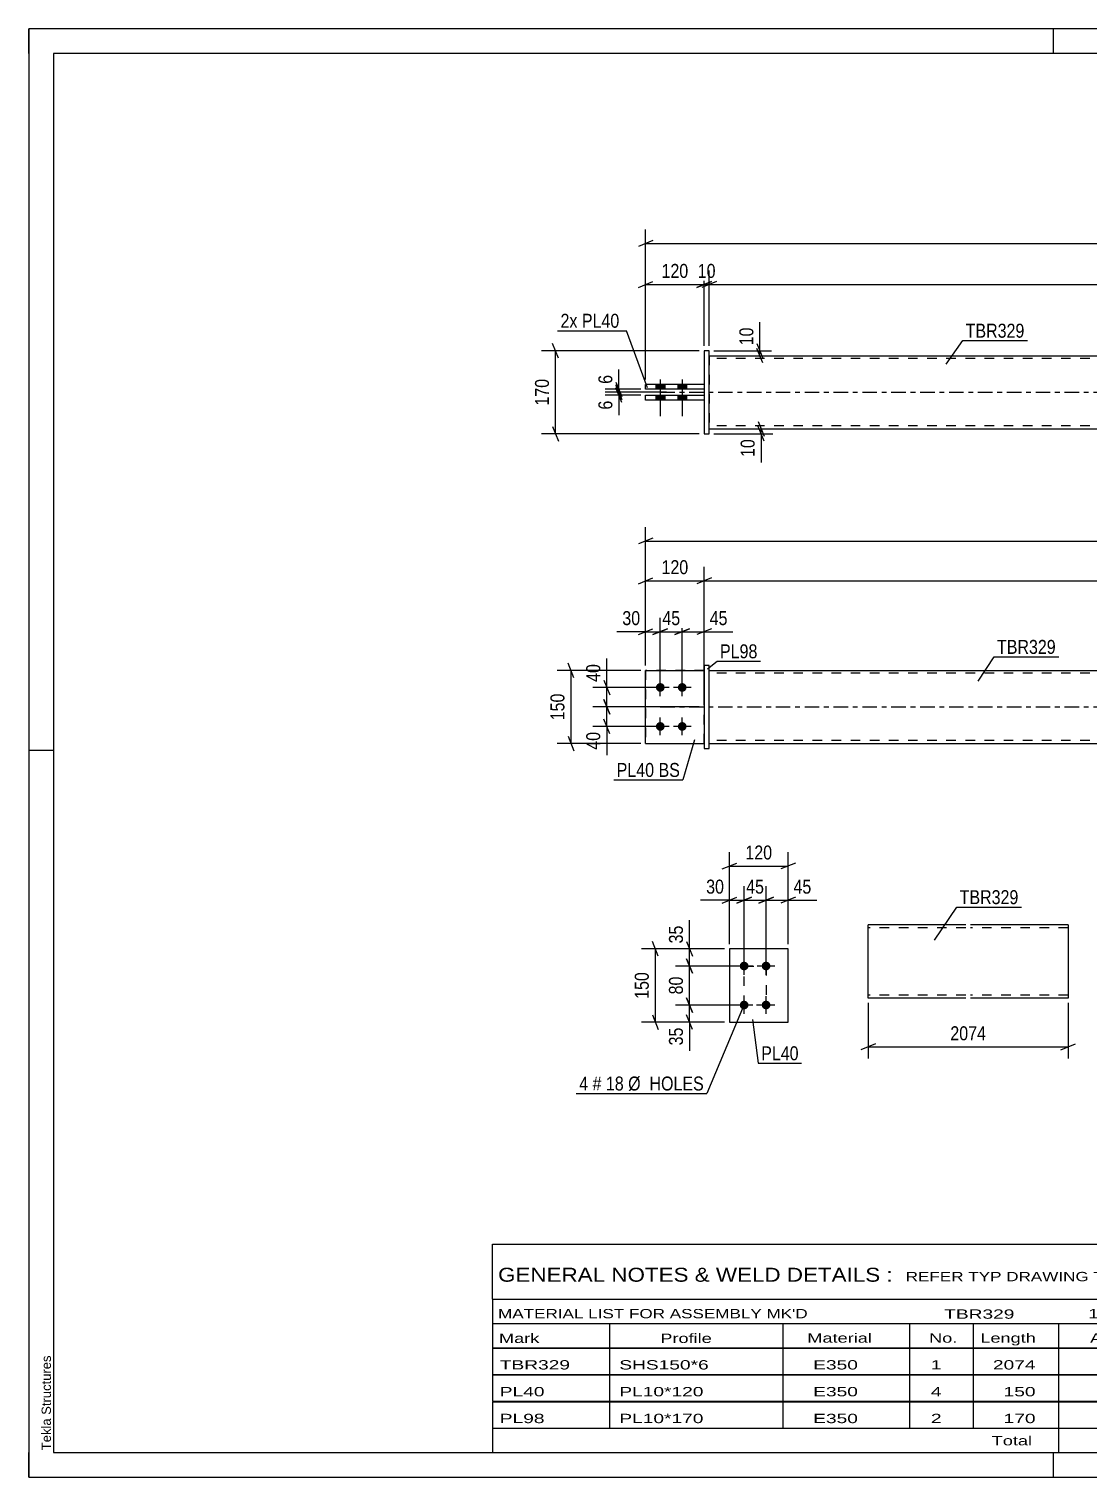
# Model space of a CAD drawing. Header units: millimetres. Extents: x 0 to 420, y 0 to 297.
# Drawn here: x 0 to 217.1, y 0 to 297 of the extents above; entities that cross this region are included whole.
import ezdxf

# ---------------------------------------------------------------- set-up
doc = ezdxf.new("R2010")
doc.units = ezdxf.units.MM
doc.linetypes.add('DXK_LINE_DOT2', pattern=[3.9198, 1.9599, -1.9599])
doc.linetypes.add('DXK_LINE_DOT3', pattern=[5.9187, 2.979, -0.9799, 0.9799, -0.9799])
doc.styles.add('Arial', font='ARIAL.TTF', dxfattribs={"height": 0.2})
doc.styles.add('Arial Narrow', font='ARIALN.TTF', dxfattribs={"height": 0.2})

# ---------------------------------------------------------------- blocks, each defined once
blk = doc.blocks.new('Unknown-580573640-1163')
at = {"color": 5, "linetype": 'Continuous'}
for p, q in [((420, 297), (0, 297)), ((0, 297), (0, 0)), ((0, 292), (0, 297)), ((210, 292), (210, 297)), ((415, 292), (5, 292)), ((5, 292), (5, 5)), ((5, 149), (0, 149)), ((0, 0), (0, 5)), ((5, 5), (415, 5)), ((210, 0), (210, 5)), ((0, 0), (420, 0))]:
    blk.add_line(p, q, dxfattribs=at)
at = {"color": 174, "linetype": 'Continuous', "style": 'Arial'}
blk.add_text('Tekla Structures', height=1.9102, rotation=90, dxfattribs=at).set_placement((4.5, 5.5))
blk = doc.blocks.new('Part-580573640-1794 - 1738')
at = {"color": 2, "linetype": 'Continuous'}
for p, q in [((126.4, 150.45), (126.4, 165.45)), ((126.4, 165.45), (138.4, 165.45)), ((126.4, 150.45), (138.4, 150.45))]:
    blk.add_line(p, q, dxfattribs=at)
at = {"color": 7, "linetype": 'DXK_LINE_DOT2'}
blk.add_line((138.4, 150.45), (138.4, 165.45), dxfattribs=at)
blk = doc.blocks.new('Part-580573640-1799 - 1738')
at = {"color": 2, "linetype": 'Continuous'}
for p, q in [((139.4, 166.45), (138.4, 166.45)), ((138.4, 166.45), (138.4, 149.45)), ((139.4, 149.45), (139.4, 166.45)), ((138.4, 149.45), (139.4, 149.45))]:
    blk.add_line(p, q, dxfattribs=at)
blk = doc.blocks.new('Part-580573640-1789 - 1738')
at = {"color": 7, "linetype": 'DXK_LINE_DOT2'}
for p, q in [((138.4, 165.45), (126.4, 165.45)), ((126.4, 165.45), (126.4, 150.45)), ((138.4, 150.45), (138.4, 165.45)), ((126.4, 150.45), (138.4, 150.45))]:
    blk.add_line(p, q, dxfattribs=at)
blk = doc.blocks.new('Part-580573640-1804 - 1738')
at = {"color": 2, "linetype": 'Continuous'}
for p, q in [((139.4, 165.45), (346.78, 165.45)), ((139.4, 150.45), (346.78, 150.45))]:
    blk.add_line(p, q, dxfattribs=at)
at = {"color": 7, "linetype": 'DXK_LINE_DOT2'}
for p, q in [((139.4, 150.45), (139.4, 165.45)), ((346.78, 164.85), (139.4, 164.85)), ((346.78, 165.45), (346.78, 150.45)), ((346.78, 151.05), (139.4, 151.05))]:
    blk.add_line(p, q, dxfattribs=at)
at = {"color": 7, "linetype": 'DXK_LINE_DOT3'}
blk.add_line((129.4, 157.95), (356.78, 157.95), dxfattribs=at)
blk = doc.blocks.new('Bolt-580573640-1806 - 1738')
at = {"linetype": 'Continuous'}
for points in [[(129.4, 161.05, -1), (129.4, 162.85, -1)], [(133.9, 161.05, -1), (133.9, 162.85, -1)], [(129.4, 153.05, -1), (129.4, 154.85, -1)], [(133.9, 153.05, -1), (133.9, 154.85, -1)]]:
    blk.add_hatch(color=1, dxfattribs=at).paths.add_polyline_path(points)
at = {"color": 1, "linetype": 'Continuous'}
for p, q in [((129.4, 160.15), (129.4, 163.75)), ((133.9, 160.15), (133.9, 163.75)), ((131.2, 161.95), (127.6, 161.95)), ((135.7, 161.95), (132.1, 161.95)), ((129.4, 152.15), (129.4, 155.75)), ((133.9, 152.15), (133.9, 155.75)), ((131.2, 153.95), (127.6, 153.95)), ((135.7, 153.95), (132.1, 153.95))]:
    blk.add_line(p, q, dxfattribs=at)
blk = doc.blocks.new('Part-580573640-1445 - 1390')
at = {"color": 2, "linetype": 'Continuous'}
for p, q in [((139.4, 229.99), (346.78, 229.99)), ((139.4, 214.99), (346.78, 214.99))]:
    blk.add_line(p, q, dxfattribs=at)
at = {"color": 7, "linetype": 'DXK_LINE_DOT2'}
for p, q in [((139.4, 229.99), (139.4, 214.99)), ((346.78, 229.39), (139.4, 229.39)), ((346.78, 229.99), (346.78, 214.99)), ((346.78, 215.59), (139.4, 215.59))]:
    blk.add_line(p, q, dxfattribs=at)
at = {"color": 7, "linetype": 'DXK_LINE_DOT3'}
blk.add_line((129.4, 222.49), (356.78, 222.49), dxfattribs=at)
blk = doc.blocks.new('Bolt-580573640-1429 - 1390')
at = {"linetype": 'Continuous'}
for points in [[(128.5, 223.09), (130.3, 223.09), (130.3, 224.09), (128.5, 224.09)], [(128.5, 223.09), (130.3, 223.09), (130.3, 224.09), (128.5, 224.09)], [(133, 223.09), (134.8, 223.09), (134.8, 224.09), (133, 224.09)], [(133, 223.09), (134.8, 223.09), (134.8, 224.09), (133, 224.09)], [(128.5, 220.89), (130.3, 220.89), (130.3, 221.89), (128.5, 221.89)], [(128.5, 220.89), (130.3, 220.89), (130.3, 221.89), (128.5, 221.89)], [(133, 220.89), (134.8, 220.89), (134.8, 221.89), (133, 221.89)], [(133, 220.89), (134.8, 220.89), (134.8, 221.89), (133, 221.89)]]:
    blk.add_hatch(color=1, dxfattribs=at).paths.add_polyline_path(points)
at = {"color": 1, "linetype": 'Continuous'}
for p, q in [((128.5, 224.09), (128.5, 223.09)), ((128.5, 224.09), (128.5, 223.09)), ((129.4, 225.09), (129.4, 217.59)), ((129.4, 225.09), (129.4, 217.59)), ((130.3, 224.09), (130.3, 223.09)), ((130.3, 224.09), (130.3, 223.09)), ((133, 224.09), (133, 223.09)), ((133, 224.09), (133, 223.09)), ((133.9, 225.09), (133.9, 217.59)), ((133.9, 225.09), (133.9, 217.59)), ((134.8, 224.09), (134.8, 223.09)), ((134.8, 224.09), (134.8, 223.09)), ((128.5, 221.89), (128.5, 220.89)), ((128.5, 221.89), (128.5, 220.89)), ((130.3, 221.89), (130.3, 220.89)), ((130.3, 221.89), (130.3, 220.89)), ((133, 221.89), (133, 220.89)), ((133, 221.89), (133, 220.89)), ((134.8, 221.89), (134.8, 220.89)), ((134.8, 221.89), (134.8, 220.89))]:
    blk.add_line(p, q, dxfattribs=at)
blk = doc.blocks.new('Part-580573640-1446 - 1390')
at = {"color": 2, "linetype": 'Continuous'}
for p, q in [((139.4, 230.99), (138.4, 230.99)), ((138.4, 230.99), (138.4, 213.99)), ((139.4, 213.99), (139.4, 230.99)), ((138.4, 213.99), (139.4, 213.99))]:
    blk.add_line(p, q, dxfattribs=at)
blk = doc.blocks.new('Part-580573640-1451 - 1390')
at = {"color": 2, "linetype": 'Continuous'}
for p, q in [((126.4, 221.89), (138.4, 221.89)), ((126.4, 220.89), (126.4, 221.89)), ((138.4, 220.89), (126.4, 220.89))]:
    blk.add_line(p, q, dxfattribs=at)
at = {"color": 7, "linetype": 'DXK_LINE_DOT2'}
blk.add_line((138.4, 221.89), (138.4, 220.89), dxfattribs=at)
blk = doc.blocks.new('Part-580573640-1456 - 1390')
at = {"color": 2, "linetype": 'Continuous'}
for p, q in [((138.4, 224.09), (126.4, 224.09)), ((126.4, 223.09), (126.4, 224.09)), ((138.4, 223.09), (126.4, 223.09))]:
    blk.add_line(p, q, dxfattribs=at)
at = {"color": 7, "linetype": 'DXK_LINE_DOT2'}
blk.add_line((138.4, 224.09), (138.4, 223.09), dxfattribs=at)
blk = doc.blocks.new('Bolt-580573640-2158 - 2123')
at = {"linetype": 'Continuous'}
for points in [[(146.58, 103.91, -1), (146.58, 105.71, -1)], [(151.08, 103.91, -1), (151.08, 105.71, -1)], [(146.58, 95.91, -1), (146.58, 97.71, -1)], [(151.08, 95.91, -1), (151.08, 97.71, -1)]]:
    blk.add_hatch(color=1, dxfattribs=at).paths.add_polyline_path(points)
at = {"color": 1, "linetype": 'Continuous'}
for p, q in [((148.38, 104.81), (144.78, 104.81)), ((146.58, 103.01), (146.58, 106.61)), ((152.88, 104.81), (149.28, 104.81)), ((151.08, 103.01), (151.08, 106.61)), ((146.58, 95.01), (146.58, 98.61)), ((151.08, 95.01), (151.08, 98.61)), ((148.38, 96.81), (144.78, 96.81)), ((152.88, 96.81), (149.28, 96.81))]:
    blk.add_line(p, q, dxfattribs=at)
blk = doc.blocks.new('Part-580573640-2163 - 2123')
at = {"color": 2, "linetype": 'Continuous'}
for p, q in [((155.58, 108.31), (143.58, 108.31)), ((143.58, 108.31), (143.58, 93.31)), ((155.58, 93.31), (155.58, 108.31)), ((143.58, 93.31), (155.58, 93.31))]:
    blk.add_line(p, q, dxfattribs=at)
blk = doc.blocks.new('Part-580573640-2321 - 2313')
at = {"color": 2, "linetype": 'Continuous'}
for p, q in [((192, 113.23), (172, 113.23)), ((172, 98.32), (172, 113.23)), ((213, 113.23), (193, 113.23)), ((213, 113.23), (213, 113.14)), ((213, 113.14), (213, 112.03)), ((213, 112.03), (213, 98.23)), ((172, 98.23), (172, 98.32)), ((192, 98.23), (172, 98.23)), ((213, 98.23), (193, 98.23))]:
    blk.add_line(p, q, dxfattribs=at)
at = {"color": 7, "linetype": 'DXK_LINE_DOT2'}
for p, q in [((213, 112.88), (213, 112.03)), ((192, 112.63), (172, 112.63)), ((213, 112.63), (193, 112.63)), ((172, 98.83), (172, 98.88)), ((192, 98.83), (172, 98.83)), ((172, 98.23), (172, 98.23)), ((213, 98.83), (193, 98.83)), ((213, 98.88), (213, 98.97)), ((213, 98.83), (213, 98.88)), ((213, 98.83), (213, 98.88))]:
    blk.add_line(p, q, dxfattribs=at)
blk = doc.blocks.new('Rectangle-580573640-2273 - 2123')
at = {"color": 1, "linetype": 'DXK_LINE_DOT2'}
blk.add_lwpolyline([(146.58, 104.81), (151.08, 104.81), (151.08, 96.81), (146.58, 96.81), (146.58, 104.81)], close=True, dxfattribs=at)
blk = doc.blocks.new('StraightDimension-580573640-1914 - 1738')
at = {"color": 7, "linetype": 'Continuous'}
for p, q in [((139.9, 184.43), (136.9, 183.23)), ((138.4, 158.95), (138.4, 186.68)), ((346.28, 183.23), (349.28, 184.43)), ((347.78, 166.45), (347.78, 186.68)), ((138.4, 183.83), (347.78, 183.83))]:
    blk.add_line(p, q, dxfattribs=at)
at = {"color": 0}
blk.add_wipeout([(247.34, 184.58), (247.34, 188.78), (238.83, 188.78), (238.83, 184.58)], dxfattribs=at)
at = {"color": 3, "style": 'Arial Narrow'}
blk.add_text('2094', height=2.863, dxfattribs=at).set_placement((239.43, 185.18))
blk = doc.blocks.new('StraightDimension-580573640-1991 - 1738')
at = {"color": 7, "linetype": 'Continuous'}
for p, q in [((137.4, 157.95), (115.58, 157.95)), ((117.83, 159.45), (119.03, 156.45)), ((118.43, 153.95), (118.43, 157.95)), ((119.03, 152.45), (117.83, 155.45)), ((128.4, 153.95), (115.58, 153.95))]:
    blk.add_line(p, q, dxfattribs=at)
at = {"color": 0}
blk.add_wipeout([(117.68, 153.43), (113.48, 153.43), (113.48, 148.57), (117.68, 148.57)], dxfattribs=at)
at = {"color": 7, "linetype": 'Continuous'}
blk.add_line((118.43, 153.95), (118.43, 148.05), dxfattribs=at)
blk.add_line((118.43, 153.95), (118.43, 148.05), dxfattribs=at)
at = {"color": 3, "style": 'Arial Narrow'}
blk.add_text('40', height=2.863, rotation=90.0002, dxfattribs=at).set_placement((117.08, 149.17))
blk = doc.blocks.new('StraightDimension-580573640-1974 - 1738')
at = {"color": 7, "linetype": 'Continuous'}
for p, q in [((133.9, 162.95), (133.9, 176.23)), ((138.4, 166.45), (138.4, 176.23)), ((132.4, 172.78), (135.4, 173.98)), ((133.9, 173.38), (138.4, 173.38)), ((139.9, 173.98), (136.9, 172.78))]:
    blk.add_line(p, q, dxfattribs=at)
at = {"color": 0}
blk.add_wipeout([(143.78, 174.13), (143.78, 178.33), (138.92, 178.33), (138.92, 174.13)], dxfattribs=at)
at = {"color": 7, "linetype": 'Continuous'}
blk.add_line((138.4, 173.38), (144.3, 173.38), dxfattribs=at)
blk.add_line((138.4, 173.38), (144.3, 173.38), dxfattribs=at)
at = {"color": 3, "style": 'Arial Narrow'}
blk.add_text('45', height=2.863, dxfattribs=at).set_placement((139.52, 174.73))
blk = doc.blocks.new('StraightDimension-580573640-2000 - 1738')
at = {"color": 7, "linetype": 'Continuous'}
for p, q in [((117.83, 163.45), (119.03, 160.45)), ((128.4, 161.95), (115.58, 161.95)), ((118.43, 157.95), (118.43, 161.95)), ((137.4, 157.95), (115.58, 157.95)), ((119.03, 156.45), (117.83, 159.45))]:
    blk.add_line(p, q, dxfattribs=at)
at = {"color": 0}
blk.add_wipeout([(117.68, 167.34), (113.48, 167.34), (113.48, 162.48), (117.68, 162.48)], dxfattribs=at)
at = {"color": 7, "linetype": 'Continuous'}
blk.add_line((118.43, 161.95), (118.43, 167.86), dxfattribs=at)
blk.add_line((118.43, 161.95), (118.43, 167.86), dxfattribs=at)
at = {"color": 3, "style": 'Arial Narrow'}
blk.add_text('40', height=2.863, rotation=90.0002, dxfattribs=at).set_placement((117.08, 163.08))
blk = doc.blocks.new('StraightDimension-580573640-1961 - 1738')
at = {"color": 7, "linetype": 'Continuous'}
for p, q in [((129.4, 162.95), (129.4, 176.23)), ((133.9, 162.95), (133.9, 176.23)), ((127.9, 172.78), (130.9, 173.98)), ((129.4, 173.38), (133.9, 173.38)), ((135.4, 173.98), (132.4, 172.78))]:
    blk.add_line(p, q, dxfattribs=at)
at = {"color": 0}
blk.add_wipeout([(134.08, 174.13), (134.08, 178.33), (129.22, 178.33), (129.22, 174.13)], dxfattribs=at)
at = {"color": 3, "style": 'Arial Narrow'}
blk.add_text('45', height=2.863, dxfattribs=at).set_placement((129.82, 174.73))
blk = doc.blocks.new('StraightDimension-580573640-1856 - 1738')
at = {"color": 7, "linetype": 'Continuous'}
for p, q in [((126.4, 166.45), (126.4, 194.83)), ((359.78, 166.45), (359.78, 194.83)), ((127.9, 192.58), (124.9, 191.38)), ((126.4, 191.98), (359.78, 191.98)), ((358.28, 191.38), (361.28, 192.58))]:
    blk.add_line(p, q, dxfattribs=at)
at = {"color": 0}
blk.add_wipeout([(247.34, 192.73), (247.34, 196.93), (238.83, 196.93), (238.83, 192.73)], dxfattribs=at)
at = {"color": 3, "style": 'Arial Narrow'}
blk.add_text('2334', height=2.863, dxfattribs=at).set_placement((239.43, 193.33))
blk = doc.blocks.new('StraightDimension-580573640-1929 - 1738')
at = {"color": 7, "linetype": 'Continuous'}
for p, q in [((124.9, 183.23), (127.9, 184.43)), ((126.4, 166.45), (126.4, 186.68)), ((139.9, 184.43), (136.9, 183.23)), ((138.4, 158.95), (138.4, 186.68)), ((126.4, 183.83), (138.4, 183.83))]:
    blk.add_line(p, q, dxfattribs=at)
at = {"color": 0}
blk.add_wipeout([(135.74, 184.58), (135.74, 188.78), (129.05, 188.78), (129.05, 184.58)], dxfattribs=at)
at = {"color": 3, "style": 'Arial Narrow'}
blk.add_text('120', height=2.863, dxfattribs=at).set_placement((129.65, 185.18))
blk = doc.blocks.new('StraightDimension-580573640-1945 - 1738')
at = {"color": 7, "linetype": 'Continuous'}
for p, q in [((126.4, 166.45), (126.4, 176.23)), ((129.4, 162.95), (129.4, 176.23)), ((124.9, 172.78), (127.9, 173.98)), ((126.4, 173.38), (129.4, 173.38)), ((130.9, 173.98), (127.9, 172.78))]:
    blk.add_line(p, q, dxfattribs=at)
at = {"color": 0}
blk.add_wipeout([(125.87, 174.13), (125.87, 178.33), (121.02, 178.33), (121.02, 174.13)], dxfattribs=at)
at = {"color": 7, "linetype": 'Continuous'}
blk.add_line((126.4, 173.38), (120.49, 173.38), dxfattribs=at)
blk.add_line((126.4, 173.38), (120.49, 173.38), dxfattribs=at)
at = {"color": 3, "style": 'Arial Narrow'}
blk.add_text('30', height=2.863, dxfattribs=at).set_placement((121.62, 174.73))
blk = doc.blocks.new('StraightDimension-580573640-2010 - 1738')
at = {"color": 7, "linetype": 'Continuous'}
for p, q in [((111.7, 163.95), (110.5, 166.95)), ((125.4, 165.45), (108.25, 165.45)), ((111.1, 150.45), (111.1, 165.45)), ((110.5, 151.95), (111.7, 148.95)), ((125.4, 150.45), (108.25, 150.45))]:
    blk.add_line(p, q, dxfattribs=at)
at = {"color": 0}
blk.add_wipeout([(110.35, 161.3), (106.15, 161.3), (106.15, 154.61), (110.35, 154.61)], dxfattribs=at)
at = {"color": 3, "style": 'Arial Narrow'}
blk.add_text('150', height=2.863, rotation=90.0002, dxfattribs=at).set_placement((109.75, 155.21))
blk = doc.blocks.new('StraightDimension-580573640-1691 - 1390')
at = {"color": 7, "linetype": 'Continuous'}
for p, q in [((120.32, 223.99), (121.52, 220.99)), ((121.52, 220.39), (120.32, 223.39)), ((130.65, 222.49), (118.07, 222.49)), ((125.4, 221.89), (118.07, 221.89)), ((120.92, 221.89), (120.92, 222.49))]:
    blk.add_line(p, q, dxfattribs=at)
at = {"color": 0}
blk.add_wipeout([(120.17, 221.36), (115.97, 221.36), (115.97, 218.33), (120.17, 218.33)], dxfattribs=at)
at = {"color": 7, "linetype": 'Continuous'}
blk.add_line((120.92, 221.89), (120.92, 217.81), dxfattribs=at)
blk.add_line((120.92, 221.89), (120.92, 217.81), dxfattribs=at)
at = {"color": 3, "style": 'Arial Narrow'}
blk.add_text('6', height=2.86, rotation=90.0002, dxfattribs=at).set_placement((119.57, 218.93))
blk = doc.blocks.new('StraightDimension-580573640-1639 - 1390')
at = {"color": 7, "linetype": 'Continuous'}
for p, q in [((149.22, 232.49), (150.42, 229.49)), ((140.4, 230.99), (152.22, 230.99)), ((140.4, 229.99), (152.22, 229.99)), ((150.42, 228.49), (149.22, 231.49)), ((149.82, 229.99), (149.82, 230.99))]:
    blk.add_line(p, q, dxfattribs=at)
at = {"color": 0}
blk.add_wipeout([(149.07, 236.37), (144.87, 236.37), (144.87, 231.51), (149.07, 231.51)], dxfattribs=at)
at = {"color": 7, "linetype": 'Continuous'}
blk.add_line((149.82, 230.99), (149.82, 236.89), dxfattribs=at)
blk.add_line((149.82, 230.99), (149.82, 236.89), dxfattribs=at)
at = {"color": 3, "style": 'Arial Narrow'}
blk.add_text('10', height=2.863, rotation=90.0002, dxfattribs=at).set_placement((148.47, 232.11))
blk = doc.blocks.new('StraightDimension-580573640-1567 - 1390')
at = {"color": 7, "linetype": 'Continuous'}
for p, q in [((126.4, 225.09), (126.4, 255.86)), ((359.78, 225.09), (359.78, 255.86)), ((127.9, 253.61), (124.9, 252.41)), ((126.4, 253.01), (359.78, 253.01)), ((358.28, 252.41), (361.28, 253.61))]:
    blk.add_line(p, q, dxfattribs=at)
at = {"color": 0}
blk.add_wipeout([(247.34, 253.76), (247.34, 257.96), (238.83, 257.96), (238.83, 253.76)], dxfattribs=at)
at = {"color": 3, "style": 'Arial Narrow'}
blk.add_text('2334', height=2.863, dxfattribs=at).set_placement((239.43, 254.36))
blk = doc.blocks.new('StraightDimension-580573640-1588 - 1390')
at = {"color": 7, "linetype": 'Continuous'}
for p, q in [((126.4, 225.09), (126.4, 247.45)), ((138.4, 231.99), (138.4, 247.45)), ((124.9, 244), (127.9, 245.2)), ((126.4, 244.6), (138.4, 244.6)), ((139.9, 245.2), (136.9, 244))]:
    blk.add_line(p, q, dxfattribs=at)
at = {"color": 0}
blk.add_wipeout([(135.74, 245.35), (135.74, 249.55), (129.05, 249.55), (129.05, 245.35)], dxfattribs=at)
at = {"color": 3, "style": 'Arial Narrow'}
blk.add_text('120', height=2.863, dxfattribs=at).set_placement((129.65, 245.95))
blk = doc.blocks.new('StraightDimension-580573640-1598 - 1390')
at = {"color": 7, "linetype": 'Continuous'}
for p, q in [((138.4, 231.99), (138.4, 247.45)), ((139.4, 231.99), (139.4, 247.45)), ((136.9, 244), (139.9, 245.2)), ((140.9, 245.2), (137.9, 244)), ((138.4, 244.6), (139.4, 244.6))]:
    blk.add_line(p, q, dxfattribs=at)
at = {"color": 0}
blk.add_wipeout([(141.33, 245.35), (141.33, 249.55), (136.47, 249.55), (136.47, 245.35)], dxfattribs=at)
at = {"color": 3, "style": 'Arial Narrow'}
blk.add_text('10', height=2.863, dxfattribs=at).set_placement((137.07, 245.95))
blk = doc.blocks.new('StraightDimension-580573640-1608 - 1390')
at = {"color": 7, "linetype": 'Continuous'}
for p, q in [((139.4, 231.99), (139.4, 247.45)), ((346.78, 231.99), (346.78, 247.45)), ((140.9, 245.2), (137.9, 244)), ((139.4, 244.6), (346.78, 244.6)), ((345.28, 244), (348.28, 245.2))]:
    blk.add_line(p, q, dxfattribs=at)
at = {"color": 0}
blk.add_wipeout([(247.34, 245.35), (247.34, 249.55), (238.83, 249.55), (238.83, 245.35)], dxfattribs=at)
at = {"color": 3, "style": 'Arial Narrow'}
blk.add_text('2074', height=2.863, dxfattribs=at).set_placement((239.43, 245.95))
blk = doc.blocks.new('StraightDimension-580573640-1629 - 1390')
at = {"color": 7, "linetype": 'Continuous'}
for p, q in [((140.4, 214.99), (152.49, 214.99)), ((140.4, 213.99), (152.49, 213.99)), ((149.49, 216.49), (150.69, 213.49)), ((150.69, 212.49), (149.49, 215.49)), ((150.09, 213.99), (150.09, 214.99))]:
    blk.add_line(p, q, dxfattribs=at)
at = {"color": 0}
blk.add_wipeout([(149.34, 213.46), (145.14, 213.46), (145.14, 208.61), (149.34, 208.61)], dxfattribs=at)
at = {"color": 7, "linetype": 'Continuous'}
blk.add_line((150.09, 213.99), (150.09, 208.08), dxfattribs=at)
blk.add_line((150.09, 213.99), (150.09, 208.08), dxfattribs=at)
at = {"color": 3, "style": 'Arial Narrow'}
blk.add_text('10', height=2.863, rotation=90.0002, dxfattribs=at).set_placement((148.74, 209.21))
blk = doc.blocks.new('StraightDimension-580573640-1670 - 1390')
at = {"color": 7, "linetype": 'Continuous'}
for p, q in [((108.53, 229.49), (107.33, 232.49)), ((137.4, 230.99), (105.08, 230.99)), ((107.93, 213.99), (107.93, 230.99)), ((137.4, 213.99), (105.08, 213.99)), ((107.33, 215.49), (108.53, 212.49))]:
    blk.add_line(p, q, dxfattribs=at)
at = {"color": 0}
blk.add_wipeout([(107.18, 225.83), (102.98, 225.83), (102.98, 219.15), (107.18, 219.15)], dxfattribs=at)
at = {"color": 3, "style": 'Arial Narrow'}
blk.add_text('170', height=2.863, rotation=90.0002, dxfattribs=at).set_placement((106.58, 219.75))
blk = doc.blocks.new('StraightDimension-580573640-1681 - 1390')
at = {"color": 7, "linetype": 'Continuous'}
for p, q in [((125.4, 223.09), (118.07, 223.09)), ((120.32, 224.59), (121.52, 221.59)), ((121.52, 220.99), (120.32, 223.99)), ((120.92, 222.49), (120.92, 223.09)), ((130.65, 222.49), (118.07, 222.49))]:
    blk.add_line(p, q, dxfattribs=at)
at = {"color": 0}
blk.add_wipeout([(120.17, 226.64), (115.97, 226.64), (115.97, 223.61), (120.17, 223.61)], dxfattribs=at)
at = {"color": 7, "linetype": 'Continuous'}
blk.add_line((120.92, 223.09), (120.92, 227.17), dxfattribs=at)
blk.add_line((120.92, 223.09), (120.92, 227.17), dxfattribs=at)
at = {"color": 3, "style": 'Arial Narrow'}
blk.add_text('6', height=2.86, rotation=90.0002, dxfattribs=at).set_placement((119.57, 224.21))
blk = doc.blocks.new('StraightDimension-580573640-2166 - 2123')
at = {"color": 7, "linetype": 'Continuous'}
for p, q in [((143.58, 109.31), (143.58, 128.16)), ((155.58, 109.31), (155.58, 128.16)), ((142.08, 124.71), (145.08, 125.91)), ((143.58, 125.31), (155.58, 125.31)), ((157.08, 125.91), (154.08, 124.71))]:
    blk.add_line(p, q, dxfattribs=at)
at = {"color": 0}
blk.add_wipeout([(152.92, 126.06), (152.92, 130.26), (146.24, 130.26), (146.24, 126.06)], dxfattribs=at)
at = {"color": 3, "style": 'Arial Narrow'}
blk.add_text('120', height=2.863, dxfattribs=at).set_placement((146.84, 126.66))
blk = doc.blocks.new('StraightDimension-580573640-2183 - 2123')
at = {"color": 7, "linetype": 'Continuous'}
for p, q in [((145.08, 117.71), (148.08, 118.91)), ((146.58, 105.81), (146.58, 121.16)), ((152.58, 118.91), (149.58, 117.71)), ((151.08, 105.81), (151.08, 121.16)), ((146.58, 118.31), (151.08, 118.31))]:
    blk.add_line(p, q, dxfattribs=at)
at = {"color": 0}
blk.add_wipeout([(151.26, 119.06), (151.26, 123.26), (146.4, 123.26), (146.4, 119.06)], dxfattribs=at)
at = {"color": 3, "style": 'Arial Narrow'}
blk.add_text('45', height=2.863, dxfattribs=at).set_placement((147, 119.66))
blk = doc.blocks.new('StraightDimension-580573640-2193 - 2123')
at = {"color": 7, "linetype": 'Continuous'}
for p, q in [((142.08, 117.71), (145.08, 118.91)), ((143.58, 109.31), (143.58, 121.16)), ((148.08, 118.91), (145.08, 117.71)), ((146.58, 105.81), (146.58, 121.16)), ((143.58, 118.31), (146.58, 118.31))]:
    blk.add_line(p, q, dxfattribs=at)
at = {"color": 0}
blk.add_wipeout([(143.05, 119.06), (143.05, 123.26), (138.2, 123.26), (138.2, 119.06)], dxfattribs=at)
at = {"color": 7, "linetype": 'Continuous'}
blk.add_line((143.58, 118.31), (137.67, 118.31), dxfattribs=at)
blk.add_line((143.58, 118.31), (137.67, 118.31), dxfattribs=at)
at = {"color": 3, "style": 'Arial Narrow'}
blk.add_text('30', height=2.863, dxfattribs=at).set_placement((138.8, 119.66))
blk = doc.blocks.new('StraightDimension-580573640-2206 - 2123')
at = {"color": 7, "linetype": 'Continuous'}
for p, q in [((149.58, 117.71), (152.58, 118.91)), ((151.08, 105.81), (151.08, 121.16)), ((157.08, 118.91), (154.08, 117.71)), ((155.58, 109.31), (155.58, 121.16)), ((151.08, 118.31), (155.58, 118.31))]:
    blk.add_line(p, q, dxfattribs=at)
at = {"color": 0}
blk.add_wipeout([(160.96, 119.06), (160.96, 123.26), (156.1, 123.26), (156.1, 119.06)], dxfattribs=at)
at = {"color": 7, "linetype": 'Continuous'}
blk.add_line((155.58, 118.31), (161.48, 118.31), dxfattribs=at)
blk.add_line((155.58, 118.31), (161.48, 118.31), dxfattribs=at)
at = {"color": 3, "style": 'Arial Narrow'}
blk.add_text('45', height=2.863, dxfattribs=at).set_placement((156.7, 119.66))
blk = doc.blocks.new('StraightDimension-580573640-2220 - 2123')
at = {"color": 7, "linetype": 'Continuous'}
for p, q in [((142.58, 108.31), (125.54, 108.31)), ((128.99, 106.81), (127.79, 109.81)), ((128.39, 93.31), (128.39, 108.31)), ((142.58, 93.31), (125.54, 93.31)), ((127.79, 94.81), (128.99, 91.81))]:
    blk.add_line(p, q, dxfattribs=at)
at = {"color": 0}
blk.add_wipeout([(127.64, 104.16), (123.44, 104.16), (123.44, 97.47), (127.64, 97.47)], dxfattribs=at)
at = {"color": 3, "style": 'Arial Narrow'}
blk.add_text('150', height=2.863, rotation=90.0002, dxfattribs=at).set_placement((127.04, 98.07))
blk = doc.blocks.new('StraightDimension-580573640-2237 - 2123')
at = {"color": 7, "linetype": 'Continuous'}
for p, q in [((134.79, 98.31), (135.99, 95.31)), ((145.58, 96.81), (132.54, 96.81)), ((135.39, 93.31), (135.39, 96.81)), ((142.58, 93.31), (132.54, 93.31)), ((135.99, 91.81), (134.79, 94.81))]:
    blk.add_line(p, q, dxfattribs=at)
at = {"color": 0}
blk.add_wipeout([(134.64, 92.79), (130.44, 92.79), (130.44, 87.93), (134.64, 87.93)], dxfattribs=at)
at = {"color": 7, "linetype": 'Continuous'}
blk.add_line((135.39, 93.31), (135.39, 87.41), dxfattribs=at)
blk.add_line((135.39, 93.31), (135.39, 87.41), dxfattribs=at)
at = {"color": 3, "style": 'Arial Narrow'}
blk.add_text('35', height=2.863, rotation=90.0002, dxfattribs=at).set_placement((134.04, 88.53))
blk = doc.blocks.new('StraightDimension-580573640-2250 - 2123')
at = {"color": 7, "linetype": 'Continuous'}
for p, q in [((145.58, 104.81), (132.54, 104.81)), ((134.79, 106.31), (135.99, 103.31)), ((135.39, 96.81), (135.39, 104.81)), ((135.99, 95.31), (134.79, 98.31)), ((145.58, 96.81), (132.54, 96.81))]:
    blk.add_line(p, q, dxfattribs=at)
at = {"color": 0}
blk.add_wipeout([(134.64, 103.24), (130.44, 103.24), (130.44, 98.39), (134.64, 98.39)], dxfattribs=at)
at = {"color": 3, "style": 'Arial Narrow'}
blk.add_text('80', height=2.863, rotation=90.0002, dxfattribs=at).set_placement((134.04, 98.99))
blk = doc.blocks.new('StraightDimension-580573640-2260 - 2123')
at = {"color": 7, "linetype": 'Continuous'}
for p, q in [((142.58, 108.31), (132.54, 108.31)), ((134.79, 109.81), (135.99, 106.81)), ((135.39, 104.81), (135.39, 108.31)), ((145.58, 104.81), (132.54, 104.81)), ((135.99, 103.31), (134.79, 106.31))]:
    blk.add_line(p, q, dxfattribs=at)
at = {"color": 0}
blk.add_wipeout([(134.64, 113.7), (130.44, 113.7), (130.44, 108.84), (134.64, 108.84)], dxfattribs=at)
at = {"color": 7, "linetype": 'Continuous'}
blk.add_line((135.39, 108.31), (135.39, 114.22), dxfattribs=at)
blk.add_line((135.39, 108.31), (135.39, 114.22), dxfattribs=at)
at = {"color": 3, "style": 'Arial Narrow'}
blk.add_text('35', height=2.863, rotation=90.0002, dxfattribs=at).set_placement((134.04, 109.44))
blk = doc.blocks.new('StraightDimension-580573640-2325 - 2313')
at = {"color": 7, "linetype": 'Continuous'}
for p, q in [((172, 97.23), (172, 85.83)), ((213, 97.23), (213, 85.83)), ((173.5, 88.83), (170.5, 87.63)), ((172, 88.23), (213, 88.23)), ((211.5, 87.63), (214.5, 88.83))]:
    blk.add_line(p, q, dxfattribs=at)
at = {"color": 0}
blk.add_wipeout([(196.76, 88.98), (196.76, 93.18), (188.25, 93.18), (188.25, 88.98)], dxfattribs=at)
at = {"color": 3, "style": 'Arial Narrow'}
blk.add_text('2074', height=2.863, dxfattribs=at).set_placement((188.85, 89.58))
blk = doc.blocks.new('Unknown-580573640-3719')
at = {"color": 7, "linetype": 'Continuous'}
for p, q in [((95, 47.75), (255, 47.75)), ((95, 36.5), (95, 47.75)), ((255, 47.75), (255, 36.5)), ((95, 36.5), (255, 36.5)), ((95, 36.5), (95, 31.5)), ((255, 36.5), (255, 31.5)), ((95, 31.5), (255, 31.5)), ((95, 31.5), (95, 26.5)), ((119, 31.5), (119, 26.5)), ((154.5, 31.5), (154.5, 26.5)), ((180.5, 31.5), (180.5, 26.5)), ((193.5, 31.5), (193.5, 26.5)), ((211, 31.5), (211, 26.5)), ((233, 31.5), (233, 26.5)), ((255, 31.5), (255, 26.5)), ((95, 26.5), (255, 26.5)), ((95, 26.45), (95, 21.05)), ((95, 26.45), (255, 26.45)), ((119, 26.5), (119, 21)), ((154.5, 26.5), (154.5, 21)), ((180.5, 26.5), (180.5, 21)), ((193.5, 26.5), (193.5, 21)), ((211, 26.5), (211, 21)), ((233, 26.5), (233, 21)), ((255, 26.45), (255, 21.05)), ((95, 21.05), (255, 21.05)), ((95, 20.95), (95, 15.55)), ((95, 20.95), (255, 20.95)), ((119, 21), (119, 15.5)), ((154.5, 21), (154.5, 15.5)), ((180.5, 21), (180.5, 15.5)), ((193.5, 21), (193.5, 15.5)), ((211, 21), (211, 15.5)), ((233, 21), (233, 15.5)), ((255, 20.95), (255, 15.55)), ((95, 15.55), (255, 15.55)), ((95, 15.45), (95, 10.05)), ((95, 15.45), (255, 15.45)), ((119, 15.5), (119, 10)), ((154.5, 15.5), (154.5, 10)), ((180.5, 15.5), (180.5, 10)), ((193.5, 15.5), (193.5, 10)), ((211, 15.5), (211, 10)), ((233, 15.5), (233, 10)), ((255, 15.45), (255, 10.05)), ((95, 10.05), (255, 10.05)), ((95, 10), (255, 10)), ((95, 10), (95, 5)), ((211, 10), (211, 5)), ((233, 10), (233, 5)), ((255, 10), (255, 5)), ((95, 5), (255, 5))]:
    blk.add_line(p, q, dxfattribs=at)
at = {"color": 7, "style": 'Arial Narrow'}
for s, height, width, p in [('GENERAL NOTES & WELD DETAILS :', 2.8633, 1.4, (96.15, 40.06)), ('REFER TYP DRAWING TYP-01', 1.9089, 1.6, (179.7, 40.16)), ("MATERIAL LIST FOR ASSEMBLY MK'D", 1.9089, 1.6, (96.15, 32.56)), ('TBR329', 1.909, 1.794707, (187.59, 32.47)), ('1', 1.91, 1.794707, (217.08, 32.56)), ('No. Required', 1.9089, 1.6, (226.41, 32.56)), ('Mark', 1.909, 1.7, (96.34, 27.5)), ('Profile', 1.909, 1.7, (129.41, 27.5)), ('Material', 1.909, 1.7, (159.54, 27.56)), ('No.', 1.909, 1.7, (184.5, 27.56)), ('Length', 1.909, 1.7, (195, 27.56)), ('Area', 1.909, 1.7, (217.5, 27.56)), ('Weight', 1.909, 1.7, (237, 27.56))]:
    blk.add_text(s, height=height, dxfattribs=dict(at, width=width)).set_placement(p)
at = {"color": 7, "linetype": 'Continuous', "style": 'Arial Narrow'}
for s, height, width, p in [('TBR329', 1.909, 1.794707, (96.5, 22.06)), ('SHS150*6', 1.909, 1.794707, (121, 22.06)), ('E350', 1.909, 1.794707, (160.74, 22.06)), ('1', 1.91, 1.794707, (184.86, 22.06)), ('2074', 1.909, 1.794707, (197.58, 22.06)), ('1.2', 1.909, 1.794707, (221.32, 22.06)), ('56.3', 1.909, 1.794707, (240.14, 22.06)), ('PL40', 1.909, 1.794707, (96.5, 16.56)), ('PL10*120', 1.909, 1.794707, (121, 16.56)), ('E350', 1.909, 1.794707, (160.74, 16.56)), ('4', 1.91, 1.794707, (184.86, 16.56)), ('150', 1.909, 1.794707, (199.77, 16.56)), ('0.0', 1.909, 1.794707, (221.32, 16.56)), ('5.7', 1.909, 1.794707, (242.33, 16.56)), ('PL98', 1.909, 1.794707, (96.5, 11.06)), ('PL10*170', 1.909, 1.794707, (121, 11.06)), ('E350', 1.909, 1.794707, (160.74, 11.06)), ('2', 1.91, 1.794707, (184.86, 11.06)), ('170', 1.909, 1.794707, (199.77, 11.06)), ('0.1', 1.909, 1.794707, (221.32, 11.06)), ('4.5', 1.909, 1.794707, (242.33, 11.06)), ('Total', 1.909, 1.7, (197.33, 6.5)), ('1.5', 1.909, 1.794707, (220.83, 6.5)), ('66.5', 1.909, 1.794707, (240.14, 6.5))]:
    blk.add_text(s, height=height, dxfattribs=dict(at, width=width)).set_placement(p)
blk = doc.blocks.new('Mark-580573640-1795 - 1738')
at = {"color": 0}
blk.add_wipeout([(149.31, 167.92), (149.31, 170.92), (141.64, 170.92), (141.64, 167.92)], dxfattribs=at)
blk.add_wipeout([(149.31, 167.92), (149.31, 170.92), (141.64, 170.92), (141.64, 167.92)], dxfattribs=at)
at = {"color": 30, "linetype": 'Continuous'}
for p, q in [((139.09, 165.76), (141.04, 167.32)), ((141.04, 167.32), (149.91, 167.32))]:
    blk.add_line(p, q, dxfattribs=at)
at = {"color": 3, "style": 'Arial Narrow'}
blk.add_text('PL98', height=2.863, dxfattribs=at).set_placement((141.64, 167.92))
blk = doc.blocks.new('Mark-580573640-1800 - 1738')
at = {"color": 0}
blk.add_wipeout([(210.47, 168.83), (210.47, 171.83), (198.41, 171.83), (198.41, 168.83)], dxfattribs=at)
blk.add_wipeout([(210.47, 168.83), (210.47, 171.83), (198.41, 171.83), (198.41, 168.83)], dxfattribs=at)
at = {"color": 30, "linetype": 'Continuous'}
for p, q in [((194.52, 163.26), (197.81, 168.23)), ((197.81, 168.23), (211.07, 168.23))]:
    blk.add_line(p, q, dxfattribs=at)
at = {"color": 3, "style": 'Arial Narrow'}
blk.add_text('TBR329', height=2.863, dxfattribs=at).set_placement((198.41, 168.83))
blk = doc.blocks.new('MarkSet-580573640-2045 - 1738')
at = {"color": 0}
blk.add_wipeout([(128.14, 143.59), (128.14, 146.59), (120.46, 146.59), (120.46, 143.59)], dxfattribs=at)
blk.add_wipeout([(128.14, 143.59), (128.14, 146.59), (120.46, 146.59), (120.46, 143.59)], dxfattribs=at)
blk.add_wipeout([(133.42, 143.59), (133.42, 146.59), (129.04, 146.59), (129.04, 143.59)], dxfattribs=at)
blk.add_wipeout([(133.42, 143.59), (133.42, 146.59), (129.04, 146.59), (129.04, 143.59)], dxfattribs=at)
at = {"color": 30, "linetype": 'Continuous'}
for p in [(136.44, 151.23), (119.86, 142.99)]:
    blk.add_line(p, (134.02, 142.99), dxfattribs=at)
at = {"color": 3, "style": 'Arial Narrow'}
for s, p in [('PL40', (120.46, 143.59)), ('BS', (129.04, 143.59))]:
    blk.add_text(s, height=2.863, dxfattribs=at).set_placement(p)
blk = doc.blocks.new('Mark-580573640-1441 - 1390')
at = {"color": 0}
blk.add_wipeout([(204.05, 233.68), (204.05, 236.68), (191.99, 236.68), (191.99, 233.68)], dxfattribs=at)
blk.add_wipeout([(204.05, 233.68), (204.05, 236.68), (191.99, 236.68), (191.99, 233.68)], dxfattribs=at)
at = {"color": 30, "linetype": 'Continuous'}
for p, q in [((188.02, 228.23), (191.39, 233.08)), ((191.39, 233.08), (204.65, 233.08))]:
    blk.add_line(p, q, dxfattribs=at)
at = {"color": 3, "style": 'Arial Narrow'}
blk.add_text('TBR329', height=2.863, dxfattribs=at).set_placement((191.99, 233.68))
blk = doc.blocks.new('MarkSet-580573640-1729 - 1390')
at = {"color": 30, "linetype": 'Continuous'}
blk.add_line((126.75, 223.38), (122.5, 235.12), dxfattribs=at)
at = {"color": 0}
blk.add_wipeout([(112.43, 235.72), (112.43, 238.72), (108.95, 238.72), (108.95, 235.72)], dxfattribs=at)
blk.add_wipeout([(112.43, 235.72), (112.43, 238.72), (108.95, 238.72), (108.95, 235.72)], dxfattribs=at)
blk.add_wipeout([(121, 235.72), (121, 238.72), (113.33, 238.72), (113.33, 235.72)], dxfattribs=at)
blk.add_wipeout([(121, 235.72), (121, 238.72), (113.33, 238.72), (113.33, 235.72)], dxfattribs=at)
at = {"color": 30, "linetype": 'Continuous'}
blk.add_line((108.35, 235.12), (122.5, 235.12), dxfattribs=at)
at = {"color": 3, "style": 'Arial Narrow'}
for s, p in [('2x', (108.95, 235.72)), ('PL40', (113.33, 235.72))]:
    blk.add_text(s, height=2.863, dxfattribs=at).set_placement(p)
blk = doc.blocks.new('Mark-580573640-2154 - 2123')
at = {"color": 0}
blk.add_wipeout([(114.62, 79.28), (114.62, 82.28), (112.79, 82.28), (112.79, 79.28)], dxfattribs=at)
blk.add_wipeout([(114.62, 79.28), (114.62, 82.28), (112.79, 82.28), (112.79, 79.28)], dxfattribs=at)
blk.add_wipeout([(117.35, 79.28), (117.35, 82.28), (115.52, 82.28), (115.52, 79.28)], dxfattribs=at)
blk.add_wipeout([(117.35, 79.28), (117.35, 82.28), (115.52, 82.28), (115.52, 79.28)], dxfattribs=at)
at = {"color": 3, "style": 'Arial Narrow'}
blk.add_text('4', height=2.86, dxfattribs=at).set_placement((112.79, 79.28))
at = {"color": 0}
blk.add_wipeout([(121.91, 79.28), (121.91, 82.28), (118.25, 82.28), (118.25, 79.28)], dxfattribs=at)
blk.add_wipeout([(121.91, 79.28), (121.91, 82.28), (118.25, 82.28), (118.25, 79.28)], dxfattribs=at)
at = {"color": 3, "style": 'Arial Narrow'}
blk.add_text('#', height=2.86, dxfattribs=at).set_placement((115.52, 79.28))
at = {"color": 0}
blk.add_wipeout([(138.33, 79.28), (138.33, 82.28), (122.81, 82.28), (122.81, 79.28)], dxfattribs=at)
blk.add_wipeout([(138.33, 79.28), (138.33, 82.28), (122.81, 82.28), (122.81, 79.28)], dxfattribs=at)
at = {"color": 7, "linetype": 'Continuous'}
for p in [(146.62, 96.94), (112.19, 78.68)]:
    blk.add_line(p, (138.93, 78.68), dxfattribs=at)
at = {"color": 3, "style": 'Arial Narrow'}
for s, p in [('18', (118.25, 79.28)), ('Ø  HOLES', (122.81, 79.28))]:
    blk.add_text(s, height=2.863, dxfattribs=at).set_placement(p)
blk = doc.blocks.new('Mark-580573640-2159 - 2123')
at = {"color": 0}
blk.add_wipeout([(157.76, 85.48), (157.76, 88.48), (150.08, 88.48), (150.08, 85.48)], dxfattribs=at)
blk.add_wipeout([(157.76, 85.48), (157.76, 88.48), (150.08, 88.48), (150.08, 85.48)], dxfattribs=at)
at = {"color": 30, "linetype": 'Continuous'}
for p, q in [((148.29, 93.84), (149.48, 84.88)), ((149.48, 84.88), (158.36, 84.88))]:
    blk.add_line(p, q, dxfattribs=at)
at = {"color": 3, "style": 'Arial Narrow'}
blk.add_text('PL40', height=2.863, dxfattribs=at).set_placement((150.08, 85.48))
blk = doc.blocks.new('Mark-580573640-2317 - 2313')
at = {"color": 0}
blk.add_wipeout([(202.82, 117.5), (202.82, 120.5), (190.76, 120.5), (190.76, 117.5)], dxfattribs=at)
blk.add_wipeout([(202.82, 117.5), (202.82, 120.5), (190.76, 120.5), (190.76, 117.5)], dxfattribs=at)
at = {"color": 30, "linetype": 'Continuous'}
for p, q in [((185.6, 110.08), (190.16, 116.9)), ((190.16, 116.9), (203.42, 116.9))]:
    blk.add_line(p, q, dxfattribs=at)
at = {"color": 3, "style": 'Arial Narrow'}
blk.add_text('TBR329', height=2.863, dxfattribs=at).set_placement((190.76, 117.5))

msp = doc.modelspace()

# ---------------------------------------------------------------- block references
for name in ['Unknown-580573640-1163', 'Part-580573640-1445 - 1390', 'Part-580573640-1446 - 1390', 'Part-580573640-1456 - 1390', 'Bolt-580573640-1429 - 1390', 'Part-580573640-1451 - 1390', 'Part-580573640-1799 - 1738', 'Part-580573640-1794 - 1738', 'Part-580573640-1789 - 1738', 'Bolt-580573640-1806 - 1738', 'Part-580573640-1804 - 1738', 'Part-580573640-2321 - 2313', 'Part-580573640-2163 - 2123', 'Bolt-580573640-2158 - 2123', 'Rectangle-580573640-2273 - 2123', 'Unknown-580573640-3719']:
    msp.add_blockref(name, (0, 0))

# ---------------------------------------------------------------- next in the draw order: block references
for name in ['StraightDimension-580573640-1639 - 1390', 'StraightDimension-580573640-1691 - 1390', 'StraightDimension-580573640-1629 - 1390', 'StraightDimension-580573640-1914 - 1738', 'StraightDimension-580573640-2166 - 2123', 'Mark-580573640-2317 - 2313', 'StraightDimension-580573640-2325 - 2313', 'Mark-580573640-2159 - 2123']:
    msp.add_blockref(name, (0, 0))

# ---------------------------------------------------------------- next in the draw order: block references
for name in ['StraightDimension-580573640-1567 - 1390', 'StraightDimension-580573640-1974 - 1738', 'StraightDimension-580573640-1991 - 1738', 'StraightDimension-580573640-2183 - 2123']:
    msp.add_blockref(name, (0, 0))

# ---------------------------------------------------------------- next in the draw order: block references
for name in ['StraightDimension-580573640-1588 - 1390', 'StraightDimension-580573640-2000 - 1738', 'StraightDimension-580573640-2193 - 2123', 'StraightDimension-580573640-2206 - 2123']:
    msp.add_blockref(name, (0, 0))

# ---------------------------------------------------------------- next in the draw order: block references
for name in ['StraightDimension-580573640-1598 - 1390', 'StraightDimension-580573640-1961 - 1738', 'StraightDimension-580573640-2220 - 2123']:
    msp.add_blockref(name, (0, 0))

# ---------------------------------------------------------------- next in the draw order: block references
for name in ['StraightDimension-580573640-1608 - 1390', 'StraightDimension-580573640-1856 - 1738', 'StraightDimension-580573640-2237 - 2123']:
    msp.add_blockref(name, (0, 0))

# ---------------------------------------------------------------- next in the draw order: block references
for name in ['Mark-580573640-1441 - 1390', 'StraightDimension-580573640-1670 - 1390', 'StraightDimension-580573640-1929 - 1738', 'Mark-580573640-1800 - 1738', 'StraightDimension-580573640-2250 - 2123']:
    msp.add_blockref(name, (0, 0))

# ---------------------------------------------------------------- next in the draw order: block references
for name in ['StraightDimension-580573640-1681 - 1390', 'StraightDimension-580573640-1945 - 1738', 'Mark-580573640-1795 - 1738', 'StraightDimension-580573640-2260 - 2123', 'Mark-580573640-2154 - 2123']:
    msp.add_blockref(name, (0, 0))

# ---------------------------------------------------------------- next in the draw order: block references
for name in ['MarkSet-580573640-1729 - 1390', 'StraightDimension-580573640-2010 - 1738']:
    msp.add_blockref(name, (0, 0))

# ---------------------------------------------------------------- next in the draw order: block references
msp.add_blockref('MarkSet-580573640-2045 - 1738', (0, 0))

doc.saveas('drawing.dxf')
